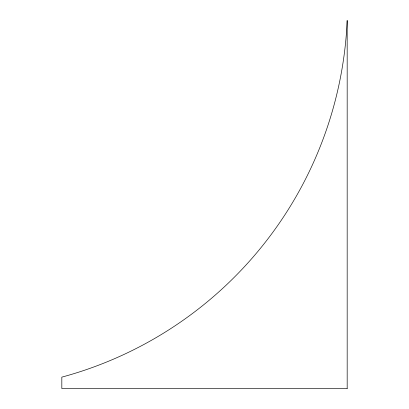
<?xml version="1.0" encoding="UTF-8"?>
<svg xmlns="http://www.w3.org/2000/svg" width="409" height="409" viewBox="0 0 409 409"><rect width="100%" height="100%" fill="white"/><g stroke="black" fill="none" stroke-linecap="round" stroke-linejoin="round"><path stroke-width="0.61" d="M347.175 388.55L61.825 388.55L61.825 377.134A386.745 386.745 0 0 0 347.175 20.45L347.175 388.55"/></g></svg>
